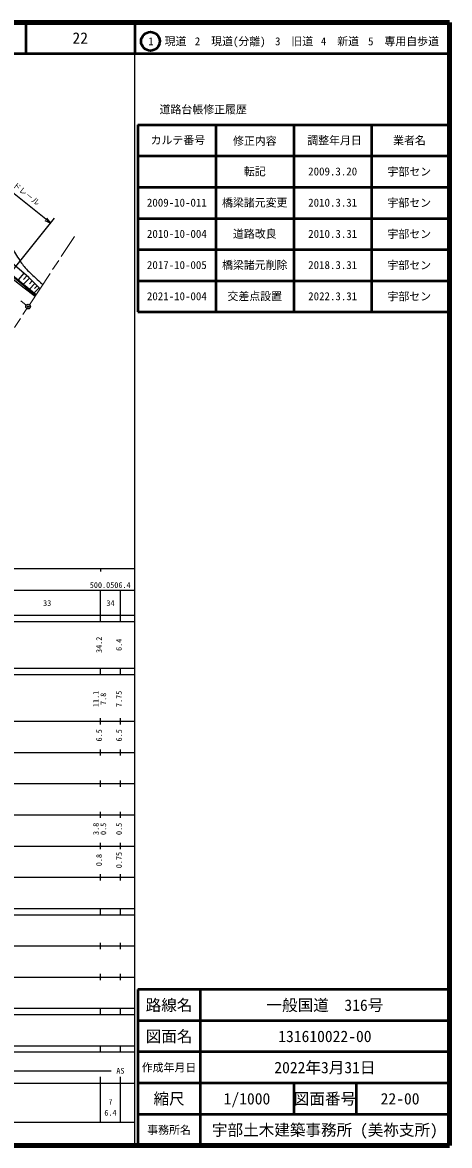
# Model space of a CAD drawing. Units: millimetres, scale not verified. Extents: x 40000 to 680000, y 20000 to 380000.
# Drawn here: x 542961 to 680000, y 20000 to 380000 of the extents above; entities that cross this region are included whole.
import ezdxf
from ezdxf.enums import TextEntityAlignment as Align

# ---------------------------------------------------------------- set-up
doc = ezdxf.new("R2010")
doc.units = ezdxf.units.MM
doc.header["$LTSCALE"] = 1000
doc.header["$PDMODE"] = 32
doc.header["$PDSIZE"] = 500
doc.linetypes.add('CHAIN', pattern=[18.5, 12, -1.5, 3.5, -1.5])
for name, color, linetype, lineweight in [('M-BGD', 7, 'Continuous', 25), ('M-BMK', 2, 'CHAIN', 13), ('M-BMK-SRVR', 3, 'Continuous', 25), ('M-STR-STRC', 7, 'Continuous', 25), ('M-TTL', 2, 'Continuous', 140), ('M-TTL-BAND', 7, 'Continuous', 25), ('M-TTL-FRAM', 2, 'Continuous', 50), ('M-TTL-LINE', 7, 'Continuous', 50)]:
    doc.layers.add(name, color=color, linetype=linetype, lineweight=lineweight)
doc.layers.add('M-TTL-TXT', color=7, linetype='Continuous')
doc.styles.add('ＭＳ ゴシック', font='')
doc.styles.get('ＭＳ ゴシック').set_extended_font_data('MS Gothic')

msp = doc.modelspace()

# ---------------------------------------------------------------- linework, layer by layer
at = {"layer": 'M-BGD'}
for p, q in [((545012, 298207), (539695, 302809)), ((538506, 298838), (543537, 294968)), ((547180, 292523), (539027, 299186)), ((539214, 299420), (547347, 292775)), ((543391, 299609), (541565, 297499)), ((544317, 298808), (543312, 297647)), ((545229, 297992), (543325, 296061)), ((548600, 294668), (545012, 298207)), ((546100, 297134), (545197, 296219)), ((546970, 296276), (545226, 294507)), ((547633, 295622), (546792, 294769)), ((543537, 294968), (547009, 292264)), ((548296, 294968), (546675, 293324))]:
    msp.add_line(p, q, dxfattribs=at)
for centre, radius in [((543972, 294629), 200), ((543972, 294629), 100), ((545550, 293400), 200), ((545550, 293400), 100)]:
    msp.add_arc(centre, radius, 322.08317, 142.08317, dxfattribs=at)
msp.add_open_spline([(534530, 315247), (535347, 314689), (535637, 314442), (536235, 313809), (537127, 312863), (537322, 312095), (537966, 310965), (538964, 309211), (539411, 308168), (540402, 306410), (540903, 305522), (541201, 305032), (541768, 304184), (542664, 302845), (543186, 302099), (544254, 300892), (545272, 299740), (545979, 299225), (547111, 298185), (548036, 297334), (548338, 297064), (549503, 296032)], degree=3, knots=[0, 0, 0, 0, 1, 1, 1, 2, 2, 2, 3, 3, 3, 4, 4, 4, 5, 5, 5, 6, 6, 6, 7, 7, 7, 7], dxfattribs=at)
at = {"layer": 'M-BMK'}
for p, q in [((545202, 289535), (559674, 311398)), ((522709, 255554), (544374, 288284)), ((542457, 290765), (544201, 289376))]:
    msp.add_line(p, q, dxfattribs=at)
at = {"layer": 'M-BMK-SRVR'}
msp.add_circle((544788, 288909), 750, dxfattribs=at)
msp.add_point((544788, 288909), dxfattribs=at)
msp.add_point((544788, 288909), dxfattribs=at)
at = {"layer": 'M-STR-STRC'}
for p, q in [((552018, 315705), (529342, 333783)), ((539176, 299595), (553265, 317269)), ((552018, 315705), (550830, 317314)), ((550185, 316505), (552018, 315705))]:
    msp.add_line(p, q, dxfattribs=at)
at = {"layer": 'M-TTL'}
for p, q in [((680000, 380000), (40000, 380000)), ((680000, 20000), (680000, 380000)), ((40000, 20000), (680000, 20000))]:
    msp.add_line(p, q, dxfattribs=at)
at = {"layer": 'M-TTL-BAND'}
for p, q in [((579000, 20000), (579000, 370000)), ((40000, 205000), (579000, 205000)), ((568000, 205000), (568000, 204000)), ((68000, 198000), (579000, 198000)), ((568000, 188000), (568000, 198000)), ((574400, 188000), (574400, 198000)), ((40000, 190000), (579000, 190000)), ((40000, 188000), (579000, 188000)), ((40000, 173000), (579000, 173000)), ((568000, 171000), (568000, 173000)), ((574400, 171000), (574400, 173000)), ((40000, 171000), (579000, 171000)), ((40000, 156000), (579000, 156000)), ((568000, 155000), (568000, 157000)), ((574400, 155000), (574400, 157000)), ((46000, 146000), (579000, 146000)), ((568000, 145000), (568000, 147000)), ((574400, 145000), (574400, 147000)), ((568000, 135000), (568000, 137000)), ((574400, 135000), (574400, 137000)), ((52000, 136000), (579000, 136000)), ((46000, 126000), (579000, 126000)), ((568000, 125000), (568000, 127000)), ((574400, 125000), (574400, 127000)), ((52000, 116000), (579000, 116000)), ((568000, 115000), (568000, 117000)), ((574400, 115000), (574400, 117000)), ((46000, 106000), (579000, 106000)), ((568000, 105000), (568000, 107000)), ((574400, 105000), (574400, 107000)), ((40000, 96000), (579000, 96000)), ((40000, 94000), (579000, 94000)), ((568000, 94000), (568000, 96000)), ((574400, 94000), (574400, 96000)), ((49000, 84000), (579000, 84000)), ((568000, 83000), (568000, 85000)), ((574400, 83000), (574400, 85000)), ((40000, 74000), (579000, 74000)), ((568000, 73000), (568000, 75000)), ((574400, 73000), (574400, 75000)), ((40000, 64000), (579000, 64000)), ((40000, 62000), (579000, 62000)), ((568000, 62000), (568000, 64000)), ((574400, 62000), (574400, 64000)), ((40000, 52000), (579000, 52000)), ((568000, 50000), (568000, 52000)), ((574400, 50000), (574400, 52000)), ((40000, 50000), (579000, 50000)), ((71000, 44000), (571400, 44000)), ((40000, 40000), (579000, 40000)), ((568000, 27500), (568000, 42000)), ((574400, 27500), (574400, 42000)), ((68000, 27500), (579000, 27500))]:
    msp.add_line(p, q, dxfattribs=at)
at = {"layer": 'M-TTL-FRAM'}
for p, q in [((580000, 347197), (580000, 287197)), ((580000, 347197), (680000, 347197)), ((580000, 287197), (680000, 287197)), ((680000, 70000), (580000, 70000)), ((580000, 70000), (580000, 20000))]:
    msp.add_line(p, q, dxfattribs=at)
at = {"layer": 'M-TTL-LINE'}
for p, q in [((543997, 380000), (543997, 370000)), ((579000, 380000), (579000, 370000)), ((40000, 370000), (680000, 370000)), ((605000, 347197), (605000, 287197)), ((630000, 347197), (630000, 287197)), ((655000, 347197), (655000, 287197)), ((580000, 337197), (680000, 337197)), ((580000, 327197), (680000, 327197)), ((580000, 317197), (680000, 317197)), ((580000, 307197), (680000, 307197)), ((580000, 297197), (680000, 297197)), ((600000, 70000), (600000, 20000)), ((680000, 60000), (580000, 60000)), ((680000, 50000), (580000, 50000)), ((680000, 40000), (580000, 40000)), ((630000, 40000), (630000, 30000)), ((650000, 40000), (650000, 30000)), ((680000, 30000), (580000, 30000))]:
    msp.add_line(p, q, dxfattribs=at)
msp.add_circle((584031, 373958), 3000, dxfattribs=at)

# ---------------------------------------------------------------- texts
at = {"layer": 'M-STR-STRC', "style": 'ＭＳ ゴシック'}
msp.add_text('ガ－ドレ－ル', height=1833, rotation=321.439, dxfattribs=at).set_placement((541303, 325526), align=Align.BOTTOM_CENTER)
at = {"layer": 'M-TTL-BAND', "style": 'ＭＳ ゴシック'}
for s, p in [('500.0', (567844, 198195)), ('506.4', (574400, 198195)), ('33', (550900, 192405)), ('34', (571200, 192405)), ('AS', (574400, 42500)), ('7', (571200, 32523)), ('6.4', (571200, 29033))]:
    msp.add_text(s, height=1833, dxfattribs=at).set_placement(p, align=Align.BOTTOM_CENTER)
for s, p in [('34.2', (569000, 180500)), ('6.4', (575400, 180500)), ('11.1', (568000, 163174)), ('7.8', (570370, 163174)), ('7.75', (575400, 163174)), ('6.5', (569000, 151500)), ('6.5', (575400, 151500)), ('3.8', (568000, 121500)), ('0.5', (570370, 121500)), ('0.5', (575400, 121500)), ('0.8', (569000, 111500)), ('0.75', (575400, 111500))]:
    msp.add_text(s, height=1833, rotation=90, dxfattribs=at).set_placement(p, align=Align.BOTTOM_CENTER)
at = {"layer": 'M-TTL-TXT', "style": 'ＭＳ ゴシック'}
for s, height, p in [('22', 3666, (561497, 375000)), ('1\u3000現道', 2566, (589448, 373958)), ('2\u3000現道(分離)', 2566, (609619, 373958)), ('3\u3000旧道', 2566, (630121, 373958)), ('4\u3000新道', 2566, (644824, 373958)), ('5\u3000専用自歩道', 2566, (665228, 373958)), ('道路台帳修正履歴', 2566, (600968, 352113)), ('カルテ番号', 2566, (592839, 342277)), ('修正内容', 2566, (617509, 342023)), ('調整年月日', 2566, (643089, 342197)), ('業者名', 2566, (667134, 342197)), ('転記', 2566, (617500, 332245)), ('2009.3.20', 2566, (642500, 332245)), ('宇部セン', 2566, (667077, 332189)), ('2009-10-011', 2566, (592500, 322245)), ('橋梁諸元変更', 2566, (617500, 322245)), ('2010.3.31', 2566, (642500, 322245)), ('宇部セン', 2566, (667077, 322189)), ('2010-10-004', 2566, (592500, 312245)), ('道路改良', 2566, (617500, 312245)), ('2010.3.31', 2566, (642500, 312245)), ('宇部セン', 2566, (667077, 312189)), ('2017-10-005', 2566, (592500, 302245)), ('橋梁諸元削除', 2566, (617500, 302245)), ('2018.3.31', 2566, (642500, 302245)), ('宇部セン', 2566, (667077, 302189)), ('2021-10-004', 2566, (592500, 292245)), ('交差点設置', 2566, (617500, 292245)), ('2022.3.31', 2566, (642500, 292245)), ('宇部セン', 2566, (667077, 292189)), ('路線名', 3666, (590000, 65000)), ('路線名', 3666, (590000, 65000)), ('一般国道\u3000316号', 3666, (640000, 65000)), ('図面名', 3666, (590000, 55000)), ('図面名', 3666, (590000, 55000)), ('131610022-00', 3666, (640000, 55000)), ('2022年3月31日', 3666, (640000, 45000)), ('作成年月日', 2566, (590000, 45000)), ('作成年月日', 2566, (590000, 45000)), ('縮尺', 3666, (590000, 35000)), ('縮尺', 3666, (590000, 35000)), ('1/1000', 3666, (615000, 35000)), ('図面番号', 3666, (640000, 35000)), ('図面番号', 3666, (640000, 35000)), ('22-00', 3666, (664125, 35000)), ('事務所名', 2566, (590000, 25000)), ('事務所名', 2566, (590000, 25000)), ('宇部土木建築事務所 (美祢支所)', 3666, (640000, 25000))]:
    msp.add_text(s, height=height, dxfattribs=at).set_placement(p, align=Align.MIDDLE_CENTER)

doc.saveas('drawing.dxf')
